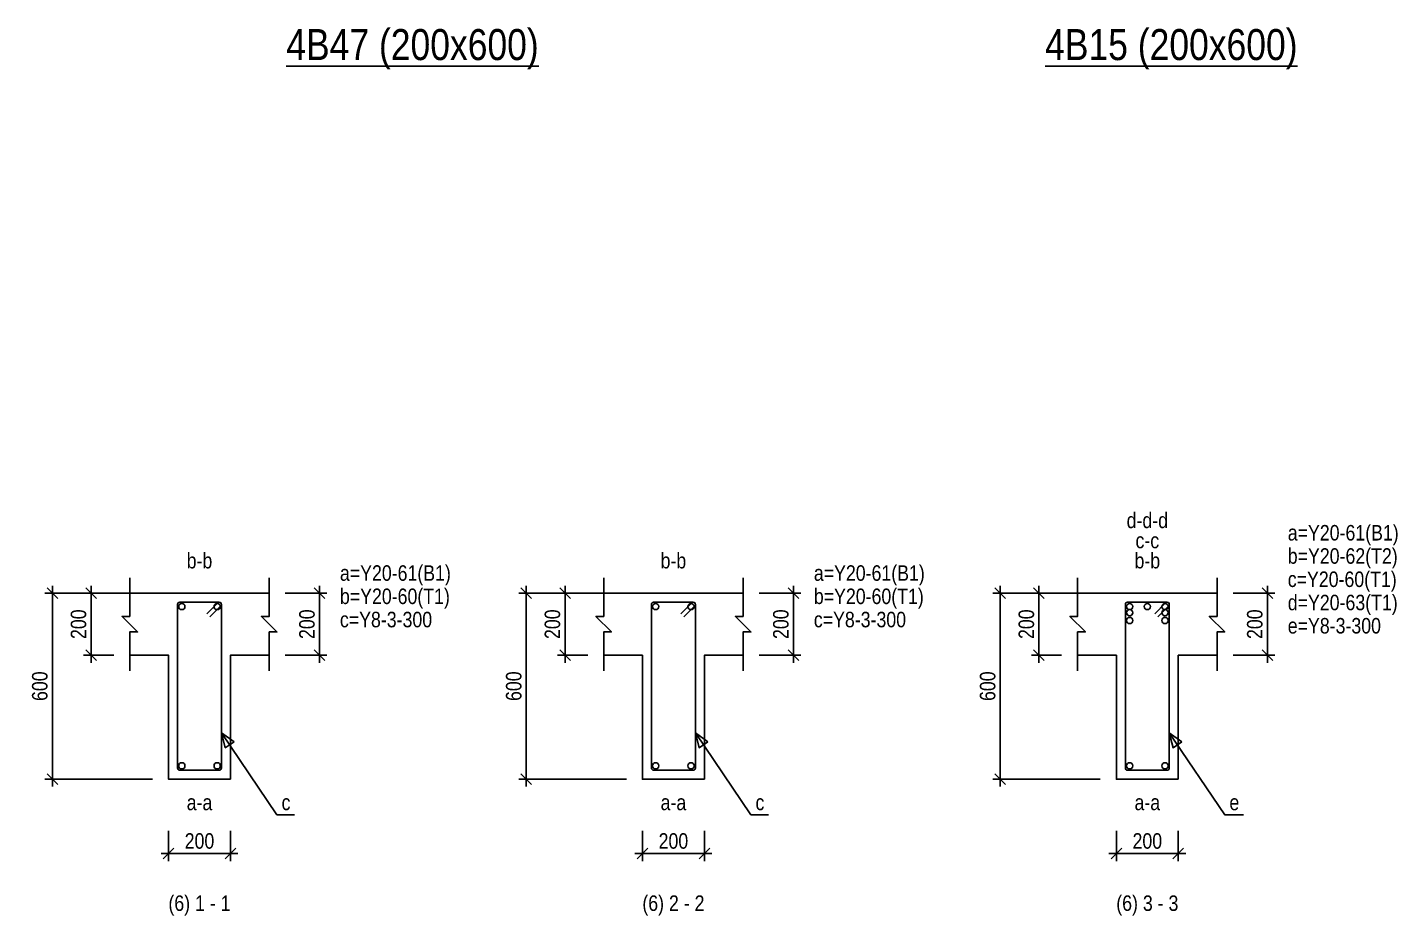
# Model space of a CAD drawing. Extents: x 0 to 206258, y -403073 to 0.
# Drawn here: x 52557 to 61405, y -279274 to -273544 of the extents above; entities that cross this region are included whole.
import ezdxf
from ezdxf.enums import TextEntityAlignment as Align

# ---------------------------------------------------------------- set-up
doc = ezdxf.new("R2010")
doc.units = 0
doc.header["$LTSCALE"] = 1000
for name, color, linetype, true_color in [('Beam Label(D)', 94, 'Continuous', 0x008100), ('Beam Line(D)', 112, 'Continuous', 0x00bd5e), ('Link Label', 94, 'Continuous', 0x008100)]:
    doc.layers.add(name, color=color, linetype=linetype, true_color=true_color)
for name, color, linetype in [('Break Line', 5, 'Continuous'), ('Dimension Line', 5, 'Continuous'), ('Leader Line', 5, 'Continuous'), ('Link Line', 3, 'Continuous'), ('Rebar Label', 6, 'Continuous'), ('Rebar Line', 7, 'Continuous'), ('Section Label', 1, 'Continuous'), ('Top Rebar Label', 6, 'Continuous')]:
    doc.layers.add(name, color=color, linetype=linetype)
doc.styles.add('Beam Label(D)', font='ARIALN.TTF', dxfattribs={"height": 200})
doc.styles.add('Dimension Text', font='ARIALN.TTF', dxfattribs={"height": 100})
doc.styles.add('Link Label', font='ARIALN.TTF', dxfattribs={"height": 100})
doc.styles.add('Rebar Label', font='ARIALN.TTF', dxfattribs={"height": 100})
doc.styles.add('Section Label', font='ARIALN.TTF', dxfattribs={"height": 100})
doc.styles.add('Top Rebar Label', font='ARIALN.TTF', dxfattribs={"height": 100})
doc.dimstyles.new('BEAM', dxfattribs={"dimtxt": 100, "dimasz": 30, "dimexe": 48.3, "dimexo": 103.5, "dimgap": 30, "dimtad": 1, "dimtoh": 1, "dimdec": 1, "dimlfac": 0.5, "dimdsep": 46, "dimtxsty": 'Dimension Text', "dimblk": 'PCDIM_TICK', "dimcen": 0.09, "dimclrd": 5, "dimclre": 5, "dimclrt": 5, "dimadec": 1, "dimazin": 0, "dimtp": 1, "dimtm": 1, "dimtfac": 1, "dimtdec": 4, "dimtofl": 0, "dimtmove": 0, "dimatfit": 3, "dimfxl": 1, "dimtolj": 1, "dimtzin": 0, "dimarcsym": 0})

# ---------------------------------------------------------------- blocks, each defined once
blk = doc.blocks.new('PCDIM_TICK')
at = {"layer": 'Dimension Line', "color": 0, "transparency": 33554687}
for p, q in [((1.15, 1.15), (-1.15, -1.15)), ((1.61, 0), (0, 0))]:
    blk.add_line(p, q, dxfattribs=at)
blk = doc.blocks.new('*U3510')
at = {"layer": 'Dimension Line', "color": 5, "true_color": 0x0000ff, "transparency": 16777216}
for p, q in [((54222.1, -277194.3), (54491.9, -277194.3)), ((54443.6, -277594.3), (54443.6, -277194.3)), ((54222.1, -277594.3), (54491.9, -277594.3))]:
    blk.add_line(p, q, dxfattribs=at)
at = {"layer": 'Dimension Line', "color": 5, "true_color": 0x0000ff, "transparency": 16777216, "xscale": 30, "yscale": 30}
for p, rotation in [((54443.6, -277194.3), 89.99999999999447), ((54443.6, -277594.3), 269.9999999999834)]:
    blk.add_blockref('PCDIM_TICK', p, dxfattribs=dict(at, rotation=rotation))
at = {"layer": 'Dimension Line', "color": 5, "true_color": 0x0000ff, "transparency": 16777216, "insert": (54413.6, -277394.3), "char_height": 100, "width": 182.775, "attachment_point": 8, "rotation": 90, "style": 'Dimension Text'}
blk.add_mtext('200', dxfattribs=at)
blk = doc.blocks.new('*U3511')
at = {"layer": 'Dimension Line', "color": 5, "true_color": 0x0000ff, "transparency": 16777216}
for p, q in [((53115.1, -277194.3), (52920.3, -277194.3)), ((52968.6, -277594.3), (52968.6, -277194.3)), ((53115.1, -277594.3), (52920.3, -277594.3))]:
    blk.add_line(p, q, dxfattribs=at)
at = {"layer": 'Dimension Line', "color": 5, "true_color": 0x0000ff, "transparency": 16777216, "xscale": 30, "yscale": 30}
for p, rotation in [((52968.6, -277194.3), 89.99999999999447), ((52968.6, -277594.3), 269.9999999999834)]:
    blk.add_blockref('PCDIM_TICK', p, dxfattribs=dict(at, rotation=rotation))
at = {"layer": 'Dimension Line', "color": 5, "true_color": 0x0000ff, "transparency": 16777216, "insert": (52938.6, -277394.3), "char_height": 100, "width": 182.775, "attachment_point": 8, "rotation": 90, "style": 'Dimension Text'}
blk.add_mtext('200', dxfattribs=at)
blk = doc.blocks.new('*U3512')
at = {"layer": 'Dimension Line', "color": 5, "true_color": 0x0000ff, "transparency": 16777216}
for p, q in [((53365.1, -277194.3), (52670.3, -277194.3)), ((52718.6, -278394.3), (52718.6, -277194.3)), ((53365.1, -278394.3), (52670.3, -278394.3))]:
    blk.add_line(p, q, dxfattribs=at)
at = {"layer": 'Dimension Line', "color": 5, "true_color": 0x0000ff, "transparency": 16777216, "xscale": 30, "yscale": 30}
for p, rotation in [((52718.6, -277194.3), 89.99999999999447), ((52718.6, -278394.3), 269.9999999999834)]:
    blk.add_blockref('PCDIM_TICK', p, dxfattribs=dict(at, rotation=rotation))
at = {"layer": 'Dimension Line', "color": 5, "true_color": 0x0000ff, "transparency": 16777216, "insert": (52688.6, -277794.3), "char_height": 100, "width": 181.97, "attachment_point": 8, "rotation": 90, "style": 'Dimension Text'}
blk.add_mtext('600', dxfattribs=at)
blk = doc.blocks.new('*U3513')
at = {"layer": 'Dimension Line', "color": 5, "true_color": 0x0000ff, "transparency": 16777216}
for p, q in [((53468.6, -278727.8), (53468.6, -278922.6)), ((53868.6, -278727.8), (53868.6, -278922.6)), ((53468.6, -278874.3), (53868.6, -278874.3))]:
    blk.add_line(p, q, dxfattribs=at)
at = {"layer": 'Dimension Line', "color": 5, "true_color": 0x0000ff, "transparency": 16777216, "xscale": 30, "yscale": 30, "rotation": 180.0000000000004}
blk.add_blockref('PCDIM_TICK', (53468.6, -278874.3), dxfattribs=at)
at = {"layer": 'Dimension Line', "color": 5, "true_color": 0x0000ff, "transparency": 16777216, "xscale": 30, "yscale": 30}
blk.add_blockref('PCDIM_TICK', (53868.6, -278874.3), dxfattribs=at)
at = {"layer": 'Dimension Line', "color": 5, "true_color": 0x0000ff, "transparency": 16777216, "insert": (53668.6, -278844.3), "char_height": 100, "width": 182.775, "attachment_point": 8, "style": 'Dimension Text'}
blk.add_mtext('200', dxfattribs=at)
blk = doc.blocks.new('*U3514')
at = {"layer": 'Dimension Line', "color": 5, "true_color": 0x0000ff, "transparency": 16777216}
for p, q in [((57282.4, -277194.3), (57552.2, -277194.3)), ((57503.9, -277594.3), (57503.9, -277194.3)), ((57282.4, -277594.3), (57552.2, -277594.3))]:
    blk.add_line(p, q, dxfattribs=at)
at = {"layer": 'Dimension Line', "color": 5, "true_color": 0x0000ff, "transparency": 16777216, "xscale": 30, "yscale": 30}
for p, rotation in [((57503.9, -277194.3), 89.99999999999447), ((57503.9, -277594.3), 269.9999999999834)]:
    blk.add_blockref('PCDIM_TICK', p, dxfattribs=dict(at, rotation=rotation))
at = {"layer": 'Dimension Line', "color": 5, "true_color": 0x0000ff, "transparency": 16777216, "insert": (57473.9, -277394.3), "char_height": 100, "width": 182.775, "attachment_point": 8, "rotation": 90, "style": 'Dimension Text'}
blk.add_mtext('200', dxfattribs=at)
blk = doc.blocks.new('*U3515')
at = {"layer": 'Dimension Line', "color": 5, "true_color": 0x0000ff, "transparency": 16777216}
for p, q in [((56175.4, -277194.3), (55980.6, -277194.3)), ((56028.9, -277594.3), (56028.9, -277194.3)), ((56175.4, -277594.3), (55980.6, -277594.3))]:
    blk.add_line(p, q, dxfattribs=at)
at = {"layer": 'Dimension Line', "color": 5, "true_color": 0x0000ff, "transparency": 16777216, "xscale": 30, "yscale": 30}
for p, rotation in [((56028.9, -277194.3), 89.99999999999447), ((56028.9, -277594.3), 269.9999999999834)]:
    blk.add_blockref('PCDIM_TICK', p, dxfattribs=dict(at, rotation=rotation))
at = {"layer": 'Dimension Line', "color": 5, "true_color": 0x0000ff, "transparency": 16777216, "insert": (55998.9, -277394.3), "char_height": 100, "width": 182.775, "attachment_point": 8, "rotation": 90, "style": 'Dimension Text'}
blk.add_mtext('200', dxfattribs=at)
blk = doc.blocks.new('*U3516')
at = {"layer": 'Dimension Line', "color": 5, "true_color": 0x0000ff, "transparency": 16777216}
for p, q in [((56425.4, -277194.3), (55730.6, -277194.3)), ((55778.9, -278394.3), (55778.9, -277194.3)), ((56425.4, -278394.3), (55730.6, -278394.3))]:
    blk.add_line(p, q, dxfattribs=at)
at = {"layer": 'Dimension Line', "color": 5, "true_color": 0x0000ff, "transparency": 16777216, "xscale": 30, "yscale": 30}
for p, rotation in [((55778.9, -277194.3), 89.99999999999447), ((55778.9, -278394.3), 269.9999999999834)]:
    blk.add_blockref('PCDIM_TICK', p, dxfattribs=dict(at, rotation=rotation))
at = {"layer": 'Dimension Line', "color": 5, "true_color": 0x0000ff, "transparency": 16777216, "insert": (55748.9, -277794.3), "char_height": 100, "width": 181.97, "attachment_point": 8, "rotation": 90, "style": 'Dimension Text'}
blk.add_mtext('600', dxfattribs=at)
blk = doc.blocks.new('*U3517')
at = {"layer": 'Dimension Line', "color": 5, "true_color": 0x0000ff, "transparency": 16777216}
for p, q in [((56528.9, -278727.8), (56528.9, -278922.6)), ((56928.9, -278727.8), (56928.9, -278922.6)), ((56528.9, -278874.3), (56928.9, -278874.3))]:
    blk.add_line(p, q, dxfattribs=at)
at = {"layer": 'Dimension Line', "color": 5, "true_color": 0x0000ff, "transparency": 16777216, "xscale": 30, "yscale": 30, "rotation": 180.0000000000004}
blk.add_blockref('PCDIM_TICK', (56528.9, -278874.3), dxfattribs=at)
at = {"layer": 'Dimension Line', "color": 5, "true_color": 0x0000ff, "transparency": 16777216, "xscale": 30, "yscale": 30}
blk.add_blockref('PCDIM_TICK', (56928.9, -278874.3), dxfattribs=at)
at = {"layer": 'Dimension Line', "color": 5, "true_color": 0x0000ff, "transparency": 16777216, "insert": (56728.9, -278844.3), "char_height": 100, "width": 182.775, "attachment_point": 8, "style": 'Dimension Text'}
blk.add_mtext('200', dxfattribs=at)
blk = doc.blocks.new('*U3518')
at = {"layer": 'Dimension Line', "color": 5, "true_color": 0x0000ff, "transparency": 16777216}
for p, q in [((60342.6, -277194.3), (60612.4, -277194.3)), ((60564.1, -277594.3), (60564.1, -277194.3)), ((60342.6, -277594.3), (60612.4, -277594.3))]:
    blk.add_line(p, q, dxfattribs=at)
at = {"layer": 'Dimension Line', "color": 5, "true_color": 0x0000ff, "transparency": 16777216, "xscale": 30, "yscale": 30}
for p, rotation in [((60564.1, -277194.3), 89.99999999999447), ((60564.1, -277594.3), 269.9999999999834)]:
    blk.add_blockref('PCDIM_TICK', p, dxfattribs=dict(at, rotation=rotation))
at = {"layer": 'Dimension Line', "color": 5, "true_color": 0x0000ff, "transparency": 16777216, "insert": (60534.1, -277394.3), "char_height": 100, "width": 182.775, "attachment_point": 8, "rotation": 90, "style": 'Dimension Text'}
blk.add_mtext('200', dxfattribs=at)
blk = doc.blocks.new('*U3519')
at = {"layer": 'Dimension Line', "color": 5, "true_color": 0x0000ff, "transparency": 16777216}
for p, q in [((59235.6, -277194.3), (59040.8, -277194.3)), ((59089.1, -277594.3), (59089.1, -277194.3)), ((59235.6, -277594.3), (59040.8, -277594.3))]:
    blk.add_line(p, q, dxfattribs=at)
at = {"layer": 'Dimension Line', "color": 5, "true_color": 0x0000ff, "transparency": 16777216, "xscale": 30, "yscale": 30}
for p, rotation in [((59089.1, -277194.3), 89.99999999999447), ((59089.1, -277594.3), 269.9999999999834)]:
    blk.add_blockref('PCDIM_TICK', p, dxfattribs=dict(at, rotation=rotation))
at = {"layer": 'Dimension Line', "color": 5, "true_color": 0x0000ff, "transparency": 16777216, "insert": (59059.1, -277394.3), "char_height": 100, "width": 182.775, "attachment_point": 8, "rotation": 90, "style": 'Dimension Text'}
blk.add_mtext('200', dxfattribs=at)
blk = doc.blocks.new('*U3520')
at = {"layer": 'Dimension Line', "color": 5, "true_color": 0x0000ff, "transparency": 16777216}
for p, q in [((59485.6, -277194.3), (58790.8, -277194.3)), ((58839.1, -278394.3), (58839.1, -277194.3)), ((59485.6, -278394.3), (58790.8, -278394.3))]:
    blk.add_line(p, q, dxfattribs=at)
at = {"layer": 'Dimension Line', "color": 5, "true_color": 0x0000ff, "transparency": 16777216, "xscale": 30, "yscale": 30}
for p, rotation in [((58839.1, -277194.3), 89.99999999999447), ((58839.1, -278394.3), 269.9999999999834)]:
    blk.add_blockref('PCDIM_TICK', p, dxfattribs=dict(at, rotation=rotation))
at = {"layer": 'Dimension Line', "color": 5, "true_color": 0x0000ff, "transparency": 16777216, "insert": (58809.1, -277794.3), "char_height": 100, "width": 181.97, "attachment_point": 8, "rotation": 90, "style": 'Dimension Text'}
blk.add_mtext('600', dxfattribs=at)
blk = doc.blocks.new('*U3521')
at = {"layer": 'Dimension Line', "color": 5, "true_color": 0x0000ff, "transparency": 16777216}
for p, q in [((59589.1, -278727.8), (59589.1, -278922.6)), ((59989.1, -278727.8), (59989.1, -278922.6)), ((59589.1, -278874.3), (59989.1, -278874.3))]:
    blk.add_line(p, q, dxfattribs=at)
at = {"layer": 'Dimension Line', "color": 5, "true_color": 0x0000ff, "transparency": 16777216, "xscale": 30, "yscale": 30, "rotation": 180.0000000000004}
blk.add_blockref('PCDIM_TICK', (59589.1, -278874.3), dxfattribs=at)
at = {"layer": 'Dimension Line', "color": 5, "true_color": 0x0000ff, "transparency": 16777216, "xscale": 30, "yscale": 30}
blk.add_blockref('PCDIM_TICK', (59989.1, -278874.3), dxfattribs=at)
at = {"layer": 'Dimension Line', "color": 5, "true_color": 0x0000ff, "transparency": 16777216, "insert": (59789.1, -278844.3), "char_height": 100, "width": 182.775, "attachment_point": 8, "style": 'Dimension Text'}
blk.add_mtext('200', dxfattribs=at)

msp = doc.modelspace()

# ---------------------------------------------------------------- linework, layer by layer
at = {"layer": 'Beam Line(D)', "transparency": 33554687}
for points in [[(53468.646, -277194.284), (53218.646, -277194.284)], [(53468.646, -277194.284), (53868.646, -277194.284)], [(53468.646, -277194.284), (53468.646, -277194.284)], [(53868.646, -277194.284), (53868.646, -277194.284)], [(53868.646, -277194.284), (54118.646, -277194.284)], [(56528.885, -277194.284), (56278.885, -277194.284)], [(56528.885, -277194.284), (56928.885, -277194.284)], [(56528.885, -277194.284), (56528.885, -277194.284)], [(56928.885, -277194.284), (56928.885, -277194.284)], [(56928.885, -277194.284), (57178.885, -277194.284)], [(59589.124, -277194.284), (59339.124, -277194.284)], [(59589.124, -277194.284), (59989.124, -277194.284)], [(59589.124, -277194.284), (59589.124, -277194.284)], [(59989.124, -277194.284), (59989.124, -277194.284)], [(59989.124, -277194.284), (60239.124, -277194.284)], [(53868.646, -278394.284), (53468.646, -278394.284), (53468.646, -277594.284), (53218.646, -277594.284)], [(53868.646, -278394.284), (53868.646, -277594.284), (54118.646, -277594.284)], [(56928.885, -278394.284), (56528.885, -278394.284), (56528.885, -277594.284), (56278.885, -277594.284)], [(56928.885, -278394.284), (56928.885, -277594.284), (57178.885, -277594.284)], [(59989.124, -278394.284), (59589.124, -278394.284), (59589.124, -277594.284), (59339.124, -277594.284)], [(59989.124, -278394.284), (59989.124, -277594.284), (60239.124, -277594.284)]]:
    msp.add_lwpolyline(points, dxfattribs=at)
at = {"layer": 'Break Line', "transparency": 33554687}
for points in [[(53218.646, -277094.284), (53218.646, -277344.284), (53168.646, -277344.284), (53268.646, -277444.284), (53218.646, -277444.284), (53218.646, -277694.284)], [(54118.646, -277094.284), (54118.646, -277344.284), (54068.646, -277344.284), (54168.646, -277444.284), (54118.646, -277444.284), (54118.646, -277694.284)], [(56278.885, -277094.284), (56278.885, -277344.284), (56228.885, -277344.284), (56328.885, -277444.284), (56278.885, -277444.284), (56278.885, -277694.284)], [(57178.885, -277094.284), (57178.885, -277344.284), (57128.885, -277344.284), (57228.885, -277444.284), (57178.885, -277444.284), (57178.885, -277694.284)], [(59339.124, -277094.284), (59339.124, -277344.284), (59289.124, -277344.284), (59389.124, -277444.284), (59339.124, -277444.284), (59339.124, -277694.284)], [(60239.124, -277094.284), (60239.124, -277344.284), (60189.124, -277344.284), (60289.124, -277444.284), (60239.124, -277444.284), (60239.124, -277694.284)]]:
    msp.add_lwpolyline(points, dxfattribs=at)
at = {"layer": 'Leader Line', "transparency": 33554687}
for points in [[(53891.587, -278153.009), (53834.903, -278191.298), (53810.647, -278094.284), (53891.587, -278153.009)], [(53810.647, -278094.284), (54168.646, -278624.284), (54281.776, -278624.284)], [(56951.826, -278153.009), (56895.141, -278191.297), (56870.885, -278094.284), (56951.826, -278153.009)], [(56870.885, -278094.284), (57228.885, -278624.284), (57342.014, -278624.284)], [(60012.064, -278153.008), (59955.38, -278191.297), (59931.123, -278094.283), (60012.064, -278153.008)], [(59931.123, -278094.283), (60289.124, -278624.284), (60409.935, -278624.284)]]:
    msp.add_lwpolyline(points, dxfattribs=at)
at = {"layer": 'Link Line', "transparency": 33554687}
for points in [[(53735.835, -277346.894), (53806.546, -277276.183, 0.66817864), (53796.646, -277252.284), (53540.646, -277252.284, 0.41421356), (53526.646, -277266.284), (53526.646, -278322.284, 0.41421356), (53540.646, -278336.284), (53796.646, -278336.284, 0.41421356), (53810.646, -278322.284), (53810.646, -277266.284, 0.66817864), (53786.747, -277256.384), (53716.036, -277327.095)], [(56796.074, -277346.894), (56866.784, -277276.183, 0.66817864), (56856.885, -277252.284), (56600.885, -277252.284, 0.41421356), (56586.885, -277266.284), (56586.885, -278322.284, 0.41421356), (56600.885, -278336.284), (56856.885, -278336.284, 0.41421356), (56870.885, -278322.284), (56870.885, -277266.284, 0.66817864), (56846.985, -277256.384), (56776.275, -277327.095)], [(59856.312, -277346.894), (59927.023, -277276.183, 0.66817864), (59917.124, -277252.284), (59661.124, -277252.284, 0.41421356), (59647.124, -277266.284), (59647.124, -278322.284, 0.41421356), (59661.124, -278336.284), (59917.124, -278336.284, 0.41421356), (59931.124, -278322.284), (59931.124, -277266.284, 0.66817864), (59907.224, -277256.384), (59836.513, -277327.095)]]:
    msp.add_lwpolyline(points, format="xyb", dxfattribs=at)
at = {"layer": 'Rebar Line', "transparency": 33554687}
for centre in [(53554.646, -277280.284), (53782.646, -277280.284), (56614.885, -277280.284), (56842.885, -277280.284), (59675.124, -277280.284), (59789.124, -277280.284), (59903.124, -277280.284), (59675.124, -277320.284), (59675.124, -277370.284), (59903.124, -277320.284), (59903.124, -277370.284), (53554.646, -278308.284), (53782.646, -278308.284), (56614.885, -278308.284), (56842.885, -278308.284), (59675.124, -278308.284), (59903.124, -278308.284)]:
    msp.add_circle(centre, 20, dxfattribs=at)

# ---------------------------------------------------------------- texts
at = {"layer": 'Beam Label(D)', "transparency": 33554687, "style": 'Beam Label(D)'}
for s, p in [('%%U4B47 (200x600)', (55043.964, -273554.284)), ('%%U4B15 (200x600)', (59943.964, -273554.284))]:
    msp.add_text(s, height=200, dxfattribs=at).set_placement(p, align=Align.TOP_CENTER)
at = {"layer": 'Link Label', "transparency": 33554687, "style": 'Link Label'}
for s, p in [(' c=Y8-3-300', (54543.646, -277414.284)), (' c=Y8-3-300', (57603.885, -277414.284)), (' e=Y8-3-300', (60664.124, -277454.284)), ('c', (54198.646, -278594.284)), ('c', (57258.885, -278594.284)), ('e', (60319.124, -278594.284))]:
    msp.add_text(s, height=100, dxfattribs=at).set_placement(p)
at = {"layer": 'Rebar Label', "transparency": 33554687, "style": 'Rebar Label'}
for s, p in [('d-d-d', (59789.124, -276804.284)), ('c-c', (59789.124, -276934.284)), ('b-b', (53668.646, -277064.284)), ('b-b', (56728.885, -277064.284)), ('b-b', (59789.124, -277064.284)), ('a-a', (53668.646, -278624.284)), ('a-a', (56728.885, -278624.284)), ('a-a', (59789.124, -278624.284))]:
    msp.add_text(s, height=100, dxfattribs=at).set_placement(p, align=Align.BOTTOM_CENTER)
for p in [(60664.124, -276854.284), (54543.646, -277114.284), (57603.885, -277114.284)]:
    msp.add_text(' a=Y20-61(B1)', height=100, dxfattribs=at).set_placement(p)
at = {"layer": 'Section Label', "transparency": 33554687, "style": 'Section Label'}
for s, p in [('(6) 1 - 1', (53668.646, -279274.284)), ('(6) 2 - 2', (56728.885, -279274.284)), ('(6) 3 - 3', (59789.124, -279274.284))]:
    msp.add_text(s, height=100, dxfattribs=at).set_placement(p, align=Align.BOTTOM_CENTER)
at = {"layer": 'Top Rebar Label', "transparency": 33554687, "style": 'Top Rebar Label'}
for s, p in [(' b=Y20-62(T2)', (60664.124, -277004.284)), (' c=Y20-60(T1)', (60664.124, -277154.284)), (' b=Y20-60(T1)', (54543.646, -277264.284)), (' b=Y20-60(T1)', (57603.885, -277264.284)), (' d=Y20-63(T1)', (60664.124, -277304.284))]:
    msp.add_text(s, height=100, dxfattribs=at).set_placement(p)

# ---------------------------------------------------------------- dimensions: what is measured, and where the dimension line sits
at = {"layer": 'Dimension Line', "transparency": 33554687}
for base, p1, p2, text, picture, middle in [((52718.646, -277794.284), (53468.646, -278394.284), (53468.646, -277194.284), '600', '*U3512', (52718.646, -277794.284)), ((52968.646, -277394.284), (53218.646, -277594.284), (53218.646, -277194.284), '200', '*U3511', (52968.646, -277394.284)), ((54443.646, -277394.284), (54118.646, -277594.284), (54118.646, -277194.284), '200', '*U3510', (54443.646, -277394.284)), ((55778.885, -277794.284), (56528.885, -278394.284), (56528.885, -277194.284), '600', '*U3516', (55778.885, -277794.284)), ((56028.885, -277394.284), (56278.885, -277594.284), (56278.885, -277194.284), '200', '*U3515', (56028.885, -277394.284)), ((57503.885, -277394.284), (57178.885, -277594.284), (57178.885, -277194.284), '200', '*U3514', (57503.885, -277394.284)), ((58839.124, -277794.284), (59589.124, -278394.284), (59589.124, -277194.284), '600', '*U3520', (58839.124, -277794.284)), ((59089.124, -277394.284), (59339.124, -277594.284), (59339.124, -277194.284), '200', '*U3519', (59089.124, -277394.284)), ((60564.124, -277394.284), (60239.124, -277594.284), (60239.124, -277194.284), '200', '*U3518', (60564.124, -277394.284))]:
    dim = msp.add_linear_dim(base=base, p1=p1, p2=p2, angle=90, text=text, dimstyle='BEAM', override={"dimscale": 1, "dimtxt": 100, "dimasz": 30, "dimexe": 48.3, "dimexo": 103.5, "dimgap": 30, "dimtad": 1, "dimtih": 0, "dimdec": 1, "dimlfac": 0.5, "dimzin": 8, "dimlunit": 2, "dimpost": '', "dimtxsty": 'Dimension Text', "dimblk": 'PCDIM_TICK', "dimse1": 0, "dimse2": 0, "dimsd2": 0, "dimclrd": 5, "dimclre": 5, "dimclrt": 5, "dimaunit": 0, "dimadec": 1, "dimazin": 0, "dimtol": 0, "dimtp": 1, "dimtm": 1, "dimtmove": 0}, dxfattribs=at)
    dim.commit()
    dim.dimension.update_dxf_attribs({"geometry": picture, "text_midpoint": middle})
for base, p1, p2, picture, middle in [((53668.646, -278874.284), (53468.646, -278624.284), (53868.646, -278624.284), '*U3513', (53668.646, -278874.284)), ((56728.885, -278874.284), (56528.885, -278624.284), (56928.885, -278624.284), '*U3517', (56728.885, -278874.284)), ((59789.124, -278874.284), (59589.124, -278624.284), (59989.124, -278624.284), '*U3521', (59789.124, -278874.284))]:
    dim = msp.add_linear_dim(base=base, p1=p1, p2=p2, text='200', dimstyle='BEAM', override={"dimscale": 1, "dimtxt": 100, "dimasz": 30, "dimexe": 48.3, "dimexo": 103.5, "dimgap": 30, "dimtad": 1, "dimtih": 0, "dimdec": 1, "dimlfac": 0.5, "dimzin": 8, "dimlunit": 2, "dimpost": '', "dimtxsty": 'Dimension Text', "dimblk": 'PCDIM_TICK', "dimse1": 0, "dimse2": 0, "dimsd2": 0, "dimclrd": 5, "dimclre": 5, "dimclrt": 5, "dimaunit": 0, "dimadec": 1, "dimazin": 0, "dimtol": 0, "dimtp": 1, "dimtm": 1, "dimtmove": 0}, dxfattribs=at)
    dim.commit()
    dim.dimension.update_dxf_attribs({"geometry": picture, "text_midpoint": middle})

doc.saveas('drawing.dxf')
